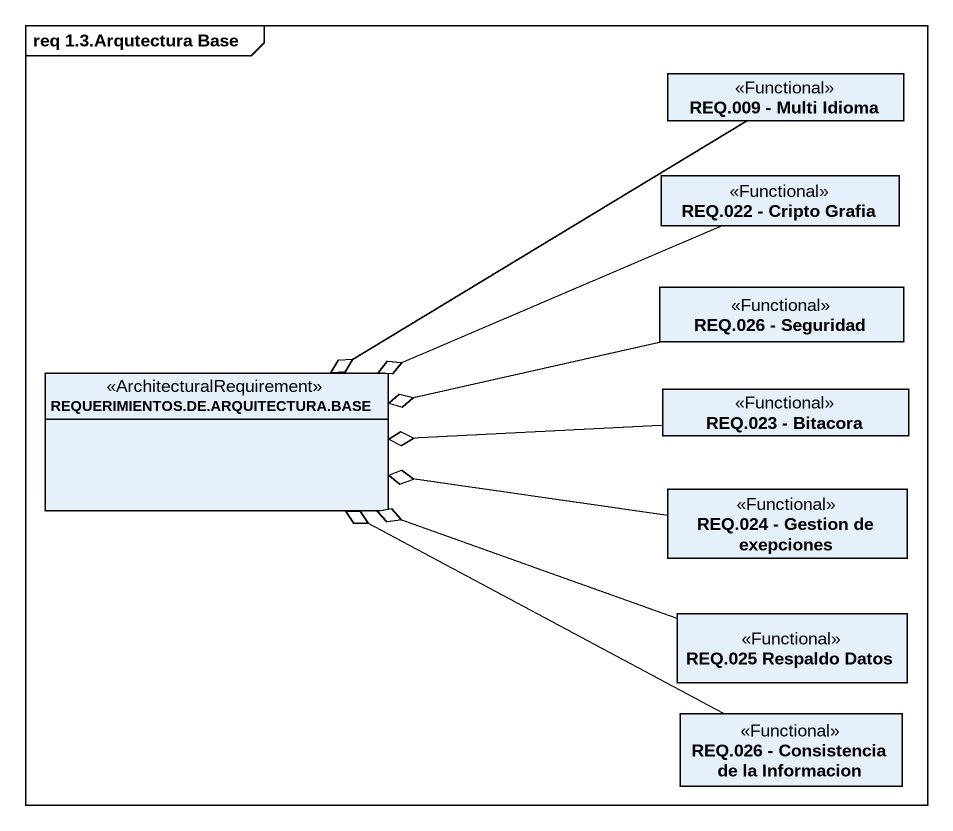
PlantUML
@startuml
mainframe req 1.3.Arqutectura Base
hide circle
hide empty members
class "REQ.009 - Multi Idioma" as REQ_009_Multi_Idioma <<Functional>>
class "REQ.022 - Cripto Grafia" as REQ_022_Cripto_Grafia <<Functional>>
class "REQ.026 - Seguridad" as REQ_026_Seguridad <<Functional>>
class "REQUERIMIENTOS.DE.ARQUITECTURA.BASE" as REQUERIMIENTOS_DE <<ArchitecturalRequirement>>
class "REQ.023 - Bitacora" as REQ_023_Bitacora <<Functional>>
class "REQ.024 - Gestion de exepciones" as REQ_024_Gestion_de <<Functional>>
class "REQ.025 Respaldo Datos" as REQ_025_Respaldo_Datos <<Functional>>
class "REQ.026 - Consistencia de la Informacion" as REQ_026_Consistencia_de_la <<Functional>>
REQ_009_Multi_Idioma --o REQUERIMIENTOS_DE
REQ_022_Cripto_Grafia -left-o REQUERIMIENTOS_DE
REQ_026_Seguridad -left-o REQUERIMIENTOS_DE
REQ_023_Bitacora -left-o REQUERIMIENTOS_DE
REQ_024_Gestion_de -left-o REQUERIMIENTOS_DE
REQ_025_Respaldo_Datos -left-o REQUERIMIENTOS_DE
REQ_026_Consistencia_de_la -left-o REQUERIMIENTOS_DE
@enduml
